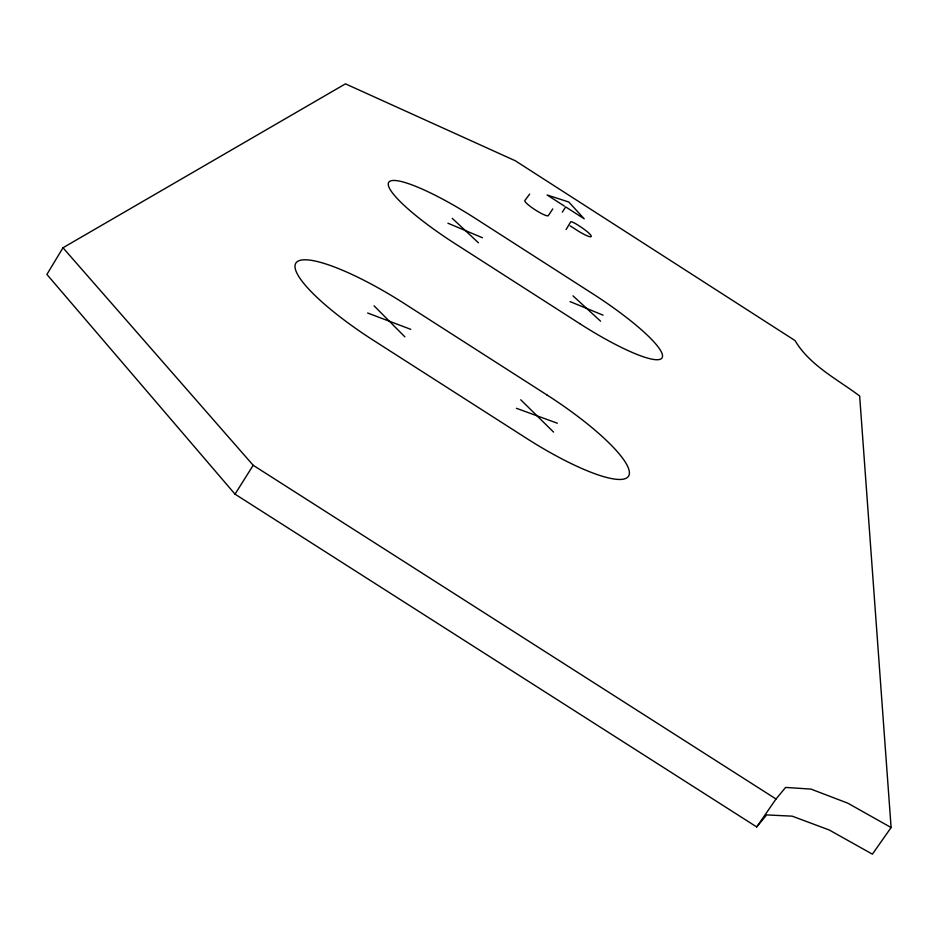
<?xml version="1.0" encoding="UTF-8"?>
<svg xmlns="http://www.w3.org/2000/svg" width="938" height="938" viewBox="0 0 938 938"><rect width="100%" height="100%" fill="white"/><g stroke="black" fill="none" stroke-linecap="round" stroke-linejoin="round"><path stroke-width="1.41" d="M566.071 229.564L570.703 221.837A7.457 1.173 32.8 0 1 577.55 224.85L579.508 226.117A15.36 2.427 32.8 0 1 591.233 236.517A15.36 2.427 32.8 0 1 577.105 230.326L570.152 225.859M62.987 247.761L46.9 274.435L235.028 494.15L756.708 826.941L766.616 814.911L792.188 816.166L829.215 829.989L872.399 854.155L891.1 827.539L859.654 395.977C837.2 379.163 809.682 365.316 795.014 340.553L515.29 160.761L345.465 83.845L62.987 247.761L253.19 465.283L776.019 799L785.61 787.428L810.96 789.093L847.893 803.221L891.1 827.539M235.028 494.15L253.19 465.283M562.354 212.14L565.661 206.911L584.222 218.835L568.78 202.01L547.112 194.987L564.359 206.067M552.763 208.928L548.32 215.623A13.953 2.228 32.7 0 1 535.281 209.913A13.953 2.228 32.7 0 1 524.834 200.544L529.665 194.084M756.708 826.941L776.019 799M516.439 408.311L557.336 423.226M367.637 313.011L410.762 329.344M570.058 301.602L603.099 315.168M447.907 223.209L482.449 237.736M572.966 295.822L600.555 321.171M452.245 218.343L478.474 242.825M520.731 399.776L553.572 432.09M374.063 305.823L404.876 336.859M579.672 323.598L454.555 243.329A90.329 16.098 32.5 0 1 388.918 182.078A90.329 16.098 32.5 0 1 475.39 218.437L593.297 294.122A90.118 16.075 33 0 1 662.251 357.484A90.118 16.075 33 0 1 579.672 323.598M546.748 394.816L404.208 303.49A109.875 23.802 32.3 0 0 296.232 262.617A109.875 23.802 32.3 0 0 373.394 340.306L526.605 438.386A109.57 23.767 33 0 0 628.823 475.625A109.57 23.767 33 0 0 546.748 394.816"/></g></svg>
